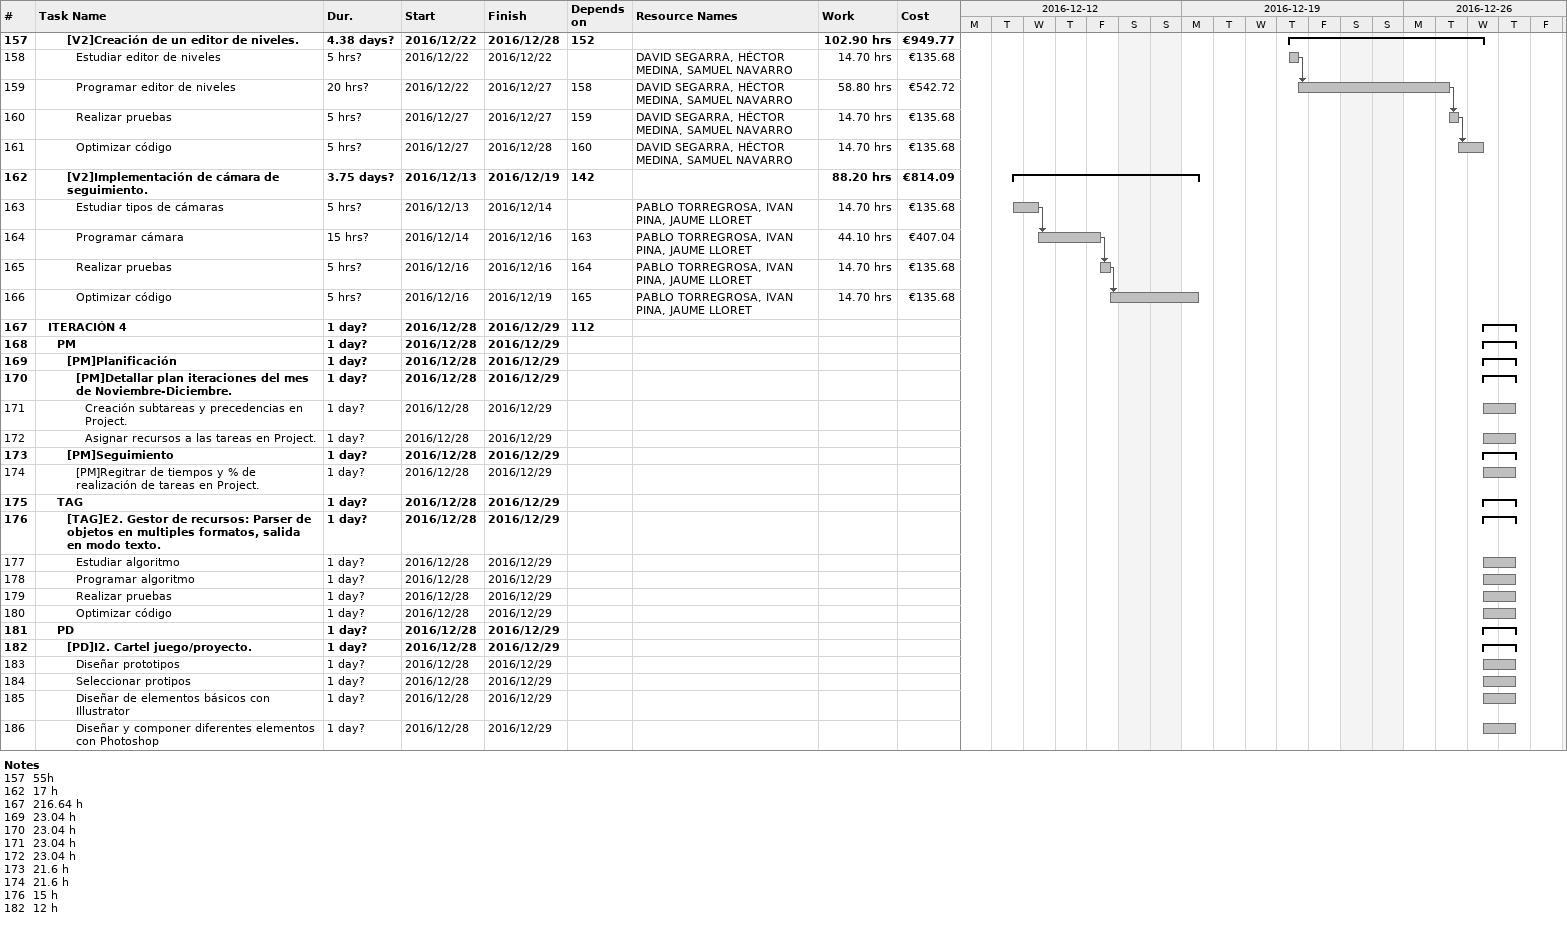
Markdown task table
| ID | Level | Task | Duration | Start | Finish | Predecessors | Resources | Work (h) | Cost (€) |
|---|---|---|---|---|---|---|---|---|---|
| 157 | 4 | **[V2]Creación de un editor de niveles.** | 4.38d? | 2016-12-22 | 2016-12-28 | 152 |  | 102.90 | 949.77 |
| 158 | 5 | Estudiar editor de niveles | 5h? | 2016-12-22 | 2016-12-22 |  | DAVID SEGARRA, HÉCTOR MEDINA, SAMUEL NAVARRO | 14.70 | 135.68 |
| 159 | 5 | Programar editor de niveles | 20h? | 2016-12-22 | 2016-12-27 | 158 | DAVID SEGARRA, HÉCTOR MEDINA, SAMUEL NAVARRO | 58.80 | 542.72 |
| 160 | 5 | Realizar pruebas | 5h? | 2016-12-27 | 2016-12-27 | 159 | DAVID SEGARRA, HÉCTOR MEDINA, SAMUEL NAVARRO | 14.70 | 135.68 |
| 161 | 5 | Optimizar código | 5h? | 2016-12-27 | 2016-12-28 | 160 | DAVID SEGARRA, HÉCTOR MEDINA, SAMUEL NAVARRO | 14.70 | 135.68 |
| 162 | 4 | **[V2]Implementación de cámara de seguimiento.** | 3.75d? | 2016-12-13 | 2016-12-19 | 142 |  | 88.20 | 814.09 |
| 163 | 5 | Estudiar tipos de cámaras | 5h? | 2016-12-13 | 2016-12-14 |  | PABLO TORREGROSA, IVAN PINA, JAUME LLORET | 14.70 | 135.68 |
| 164 | 5 | Programar cámara | 15h? | 2016-12-14 | 2016-12-16 | 163 | PABLO TORREGROSA, IVAN PINA, JAUME LLORET | 44.10 | 407.04 |
| 165 | 5 | Realizar pruebas | 5h? | 2016-12-16 | 2016-12-16 | 164 | PABLO TORREGROSA, IVAN PINA, JAUME LLORET | 14.70 | 135.68 |
| 166 | 5 | Optimizar código | 5h? | 2016-12-16 | 2016-12-19 | 165 | PABLO TORREGROSA, IVAN PINA, JAUME LLORET | 14.70 | 135.68 |
| 167 | 2 | **ITERACIÓN 4** | 1d? | 2016-12-28 | 2016-12-29 | 112 |  |  |  |
| 168 | 3 | **PM** | 1d? | 2016-12-28 | 2016-12-29 |  |  |  |  |
| 169 | 4 | **[PM]Planificación** | 1d? | 2016-12-28 | 2016-12-29 |  |  |  |  |
| 170 | 5 | **[PM]Detallar plan iteraciones del mes de Noviembre-Diciembre.** | 1d? | 2016-12-28 | 2016-12-29 |  |  |  |  |
| 171 | 6 | Creación subtareas y precedencias en Project. | 1d? | 2016-12-28 | 2016-12-29 |  |  |  |  |
| 172 | 6 | Asignar recursos a las tareas en Project. | 1d? | 2016-12-28 | 2016-12-29 |  |  |  |  |
| 173 | 4 | **[PM]Seguimiento** | 1d? | 2016-12-28 | 2016-12-29 |  |  |  |  |
| 174 | 5 | [PM]Regitrar de tiempos y % de realización de tareas en Project. | 1d? | 2016-12-28 | 2016-12-29 |  |  |  |  |
| 175 | 3 | **TAG** | 1d? | 2016-12-28 | 2016-12-29 |  |  |  |  |
| 176 | 4 | **[TAG]E2. Gestor de recursos: Parser de objetos en multiples formatos, salida en modo texto.** | 1d? | 2016-12-28 | 2016-12-29 |  |  |  |  |
| 177 | 5 | Estudiar algoritmo | 1d? | 2016-12-28 | 2016-12-29 |  |  |  |  |
| 178 | 5 | Programar algoritmo | 1d? | 2016-12-28 | 2016-12-29 |  |  |  |  |
| 179 | 5 | Realizar pruebas | 1d? | 2016-12-28 | 2016-12-29 |  |  |  |  |
| 180 | 5 | Optimizar código | 1d? | 2016-12-28 | 2016-12-29 |  |  |  |  |
| 181 | 3 | **PD** | 1d? | 2016-12-28 | 2016-12-29 |  |  |  |  |
| 182 | 4 | **[PD]I2. Cartel juego/proyecto.** | 1d? | 2016-12-28 | 2016-12-29 |  |  |  |  |
| 183 | 5 | Diseñar prototipos | 1d? | 2016-12-28 | 2016-12-29 |  |  |  |  |
| 184 | 5 | Seleccionar protipos | 1d? | 2016-12-28 | 2016-12-29 |  |  |  |  |
| 185 | 5 | Diseñar de elementos básicos con Illustrator | 1d? | 2016-12-28 | 2016-12-29 |  |  |  |  |
| 186 | 5 | Diseñar y componer diferentes elementos con Photoshop | 1d? | 2016-12-28 | 2016-12-29 |  |  |  |  |

Notes
- 157: 55h
- 162: 17 h
- 167: 216.64 h
- 169: 23.04 h
- 170: 23.04 h
- 171: 23.04 h
- 172: 23.04 h
- 173: 21.6 h
- 174: 21.6 h
- 176: 15 h
- 182: 12 h
